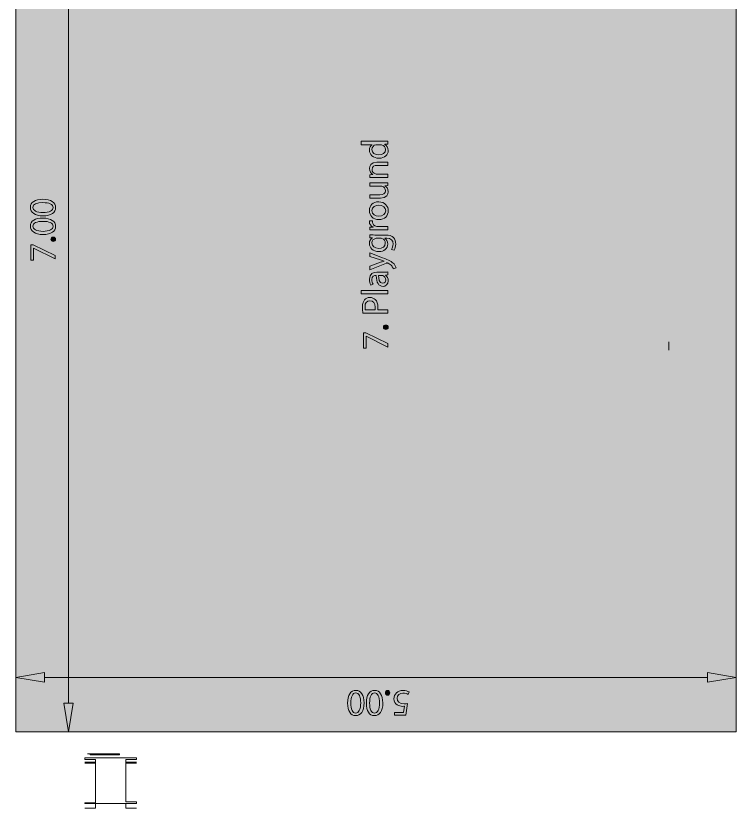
# Model space of a CAD drawing. Header units: centimetres. Extents: x -16.81 to -14.54, y 1.61 to 2.77.
# Drawn here: x -15.2953 to -15.119, y 1.9477 to 2.1417 of the extents above; entities that cross this region are included whole.
import ezdxf

# ---------------------------------------------------------------- set-up
doc = ezdxf.new("R2010")
doc.units = ezdxf.units.CM
doc.header["$MEASUREMENT"] = 0
doc.layers.get('0').update_dxf_attribs({"lineweight": 0})
for name, color, linetype, lineweight in [('0TEXT', 7, 'Continuous', 0), ('EXP BORDER', 7, 'Continuous', 0), ('EXP COTA', 7, 'Continuous', 0), ('EXP HATCH', 7, 'Continuous', 0)]:
    doc.layers.add(name, color=color, linetype=linetype, lineweight=lineweight)

# ---------------------------------------------------------------- blocks, each defined once
blk = doc.blocks.new('Block_61')
at = {"layer": 'EXP COTA', "true_color": 0x0000cc, "transparency": 33554687}
h = blk.add_hatch(color=172, dxfattribs=at)
h.dxf.hatch_style = 2
edge = h.paths.add_edge_path()
edge.add_spline(control_points=[(-15.28868, 2.09352), (-15.28713, 2.09352), (-15.28623, 2.094), (-15.28623, 2.09472), (-15.28623, 2.09555), (-15.2872, 2.09593), (-15.28871, 2.09593), (-15.2902, 2.09593), (-15.29116, 2.09558), (-15.29116, 2.09476), (-15.29116, 2.09403), (-15.2903, 2.09352), (-15.28868, 2.09352)], knot_values=[0, 0, 0, 0, 1, 1, 1, 2, 2, 2, 3, 3, 3, 4, 4, 4, 4], degree=3, periodic=0)
edge = h.paths.add_edge_path()
edge.add_spline(control_points=[(-15.28875, 2.09675), (-15.28672, 2.09675), (-15.28561, 2.096), (-15.28561, 2.09469), (-15.28561, 2.09352), (-15.28672, 2.09272), (-15.28868, 2.09269), (-15.29068, 2.09269), (-15.29178, 2.09358), (-15.29178, 2.09476), (-15.29178, 2.09603), (-15.29064, 2.09675), (-15.28875, 2.09675)], knot_values=[0, 0, 0, 0, 1, 1, 1, 2, 2, 2, 3, 3, 3, 4, 4, 4, 4], degree=3, periodic=0)
h = blk.add_hatch(color=172, dxfattribs=at)
h.dxf.hatch_style = 2
edge = h.paths.add_edge_path()
edge.add_spline(control_points=[(-15.28868, 2.0889), (-15.28713, 2.0889), (-15.28623, 2.08938), (-15.28623, 2.09014), (-15.28623, 2.09097), (-15.2872, 2.09135), (-15.28871, 2.09135), (-15.2902, 2.09135), (-15.29116, 2.09097), (-15.29116, 2.09014), (-15.29116, 2.08945), (-15.2903, 2.0889), (-15.28868, 2.0889)], knot_values=[0, 0, 0, 0, 1, 1, 1, 2, 2, 2, 3, 3, 3, 4, 4, 4, 4], degree=3, periodic=0)
edge = h.paths.add_edge_path()
edge.add_spline(control_points=[(-15.28875, 2.09214), (-15.28672, 2.09214), (-15.28561, 2.09138), (-15.28561, 2.09007), (-15.28561, 2.0889), (-15.28672, 2.08814), (-15.28868, 2.08811), (-15.29068, 2.08811), (-15.29178, 2.08897), (-15.29178, 2.09017), (-15.29178, 2.09145), (-15.29064, 2.09214), (-15.28875, 2.09214)], knot_values=[0, 0, 0, 0, 1, 1, 1, 2, 2, 2, 3, 3, 3, 4, 4, 4, 4], degree=3, periodic=0)
h = blk.add_hatch(color=172, dxfattribs=at)
h.dxf.hatch_style = 2
edge = h.paths.add_edge_path()
edge.add_spline(control_points=[(-15.2862, 2.08642), (-15.28654, 2.08642), (-15.28678, 2.08663), (-15.28678, 2.08694), (-15.28678, 2.08725), (-15.28654, 2.08749), (-15.2862, 2.08749), (-15.28585, 2.08749), (-15.28561, 2.08728), (-15.28561, 2.08694), (-15.28561, 2.08663), (-15.28585, 2.08642), (-15.2862, 2.08642)], knot_values=[0, 0, 0, 0, 1, 1, 1, 2, 2, 2, 3, 3, 3, 4, 4, 4, 4], degree=3, periodic=0)
h = blk.add_hatch(color=172, dxfattribs=at)
h.dxf.hatch_style = 2
edge = h.paths.add_edge_path()
edge.add_spline(control_points=[(-15.29168, 2.08559), (-15.29168, 2.08559), (-15.29113, 2.08559), (-15.29113, 2.08559), (-15.29113, 2.08559), (-15.28572, 2.08301), (-15.28572, 2.08301), (-15.28572, 2.08301), (-15.28572, 2.08215), (-15.28572, 2.08215), (-15.28572, 2.08215), (-15.29099, 2.08477), (-15.29099, 2.08477), (-15.29099, 2.08477), (-15.29099, 2.08184), (-15.29099, 2.08184), (-15.29099, 2.08184), (-15.29168, 2.08184), (-15.29168, 2.08184), (-15.29168, 2.08184), (-15.29168, 2.08559), (-15.29168, 2.08559)], knot_values=[0, 0, 0, 0, 1, 1, 1, 2, 2, 2, 3, 3, 3, 4, 4, 4, 5, 5, 5, 6, 6, 6, 7, 7, 7, 7], degree=3, periodic=0)
at = {"layer": 'EXP COTA'}
for points, knots in [([(-15.28875, 2.09675), (-15.28672, 2.09675), (-15.28561, 2.096), (-15.28561, 2.09469), (-15.28561, 2.09352), (-15.28672, 2.09272), (-15.28868, 2.09269), (-15.29068, 2.09269), (-15.29178, 2.09358), (-15.29178, 2.09476), (-15.29178, 2.09603), (-15.29064, 2.09675), (-15.28875, 2.09675)], [0, 0, 0, 0, 1, 1, 1, 2, 2, 2, 3, 3, 3, 4, 4, 4, 4]), ([(-15.28868, 2.09352), (-15.28713, 2.09352), (-15.28623, 2.094), (-15.28623, 2.09472), (-15.28623, 2.09555), (-15.2872, 2.09593), (-15.28871, 2.09593), (-15.2902, 2.09593), (-15.29116, 2.09558), (-15.29116, 2.09476), (-15.29116, 2.09403), (-15.2903, 2.09352), (-15.28868, 2.09352)], [0, 0, 0, 0, 1, 1, 1, 2, 2, 2, 3, 3, 3, 4, 4, 4, 4]), ([(-15.28875, 2.09214), (-15.28672, 2.09214), (-15.28561, 2.09138), (-15.28561, 2.09007), (-15.28561, 2.0889), (-15.28672, 2.08814), (-15.28868, 2.08811), (-15.29068, 2.08811), (-15.29178, 2.08897), (-15.29178, 2.09017), (-15.29178, 2.09145), (-15.29064, 2.09214), (-15.28875, 2.09214)], [0, 0, 0, 0, 1, 1, 1, 2, 2, 2, 3, 3, 3, 4, 4, 4, 4]), ([(-15.28868, 2.0889), (-15.28713, 2.0889), (-15.28623, 2.08938), (-15.28623, 2.09014), (-15.28623, 2.09097), (-15.2872, 2.09135), (-15.28871, 2.09135), (-15.2902, 2.09135), (-15.29116, 2.09097), (-15.29116, 2.09014), (-15.29116, 2.08945), (-15.2903, 2.0889), (-15.28868, 2.0889)], [0, 0, 0, 0, 1, 1, 1, 2, 2, 2, 3, 3, 3, 4, 4, 4, 4]), ([(-15.2862, 2.08642), (-15.28654, 2.08642), (-15.28678, 2.08663), (-15.28678, 2.08694), (-15.28678, 2.08725), (-15.28654, 2.08749), (-15.2862, 2.08749), (-15.28585, 2.08749), (-15.28561, 2.08728), (-15.28561, 2.08694), (-15.28561, 2.08663), (-15.28585, 2.08642), (-15.2862, 2.08642)], [0, 0, 0, 0, 1, 1, 1, 2, 2, 2, 3, 3, 3, 4, 4, 4, 4]), ([(-15.29168, 2.08559), (-15.29168, 2.08559), (-15.29113, 2.08559), (-15.29113, 2.08559), (-15.29113, 2.08559), (-15.28572, 2.08301), (-15.28572, 2.08301), (-15.28572, 2.08301), (-15.28572, 2.08215), (-15.28572, 2.08215), (-15.28572, 2.08215), (-15.29099, 2.08477), (-15.29099, 2.08477), (-15.29099, 2.08477), (-15.29099, 2.08184), (-15.29099, 2.08184), (-15.29099, 2.08184), (-15.29168, 2.08184), (-15.29168, 2.08184), (-15.29168, 2.08184), (-15.29168, 2.08559), (-15.29168, 2.08559)], [0, 0, 0, 0, 1, 1, 1, 2, 2, 2, 3, 3, 3, 4, 4, 4, 5, 5, 5, 6, 6, 6, 7, 7, 7, 7])]:
    blk.add_open_spline(points, degree=3, knots=knots, dxfattribs=at)
blk = doc.blocks.new('Block_60')
at = {"layer": 'EXP COTA'}
blk.add_blockref('Block_61', (0, 0), dxfattribs=at)
blk = doc.blocks.new('Block_59')
at = {"layer": 'EXP COTA', "true_color": 0x0000cc, "transparency": 33554687}
h = blk.add_hatch(color=172, dxfattribs=at)
h.dxf.hatch_style = 2
h.paths.add_polyline_path([(-15.28362, 1.97339), (-15.28127, 1.97339), (-15.28245, 1.96634)])
at = {"layer": 'EXP COTA', "color": 172, "lineweight": 0, "true_color": 0x0000cc}
for p, q in [((-15.28245, 1.97339), (-15.28245, 2.20623)), ((-15.29358, 1.96634), (-15.27539, 1.96634))]:
    blk.add_line(p, q, dxfattribs=at)
at = {"layer": 'EXP COTA'}
blk.add_lwpolyline([(-15.28362, 1.97339), (-15.28127, 1.97339), (-15.28245, 1.96634), (-15.28245, 1.96634)], close=True, dxfattribs=at)
blk.add_blockref('Block_60', (0, 0), dxfattribs=at)
blk = doc.blocks.new('Block_64')
at = {"layer": 'EXP COTA', "true_color": 0x0000cc, "transparency": 33554687}
h = blk.add_hatch(color=172, dxfattribs=at)
h.dxf.hatch_style = 2
edge = h.paths.add_edge_path()
edge.add_spline(control_points=[(-15.21089, 1.97342), (-15.21089, 1.97497), (-15.21137, 1.97587), (-15.21209, 1.97587), (-15.21292, 1.97587), (-15.21332, 1.9749), (-15.21332, 1.97339), (-15.21332, 1.9719), (-15.21294, 1.97094), (-15.21211, 1.97094), (-15.21141, 1.97094), (-15.21089, 1.9718), (-15.21089, 1.97342)], knot_values=[0, 0, 0, 0, 1, 1, 1, 2, 2, 2, 3, 3, 3, 4, 4, 4, 4], degree=3, periodic=0)
edge = h.paths.add_edge_path()
edge.add_spline(control_points=[(-15.21411, 1.97335), (-15.21411, 1.97538), (-15.21337, 1.97649), (-15.21204, 1.97649), (-15.21089, 1.97649), (-15.2101, 1.97538), (-15.21008, 1.97342), (-15.21008, 1.97142), (-15.21094, 1.97032), (-15.21215, 1.97032), (-15.2134, 1.97032), (-15.21411, 1.97146), (-15.21411, 1.97335)], knot_values=[0, 0, 0, 0, 1, 1, 1, 2, 2, 2, 3, 3, 3, 4, 4, 4, 4], degree=3, periodic=0)
h = blk.add_hatch(color=172, dxfattribs=at)
h.dxf.hatch_style = 2
edge = h.paths.add_edge_path()
edge.add_spline(control_points=[(-15.20629, 1.97342), (-15.20629, 1.97497), (-15.20675, 1.97587), (-15.2075, 1.97587), (-15.20832, 1.97587), (-15.20872, 1.9749), (-15.20872, 1.97339), (-15.20872, 1.9719), (-15.20834, 1.97094), (-15.20751, 1.97094), (-15.20681, 1.97094), (-15.20629, 1.9718), (-15.20629, 1.97342)], knot_values=[0, 0, 0, 0, 1, 1, 1, 2, 2, 2, 3, 3, 3, 4, 4, 4, 4], degree=3, periodic=0)
edge = h.paths.add_edge_path()
edge.add_spline(control_points=[(-15.20951, 1.97335), (-15.20951, 1.97538), (-15.20877, 1.97649), (-15.20744, 1.97649), (-15.20629, 1.97649), (-15.2055, 1.97538), (-15.20548, 1.97342), (-15.20548, 1.97142), (-15.20634, 1.97032), (-15.20755, 1.97032), (-15.2088, 1.97032), (-15.20951, 1.97146), (-15.20951, 1.97335)], knot_values=[0, 0, 0, 0, 1, 1, 1, 2, 2, 2, 3, 3, 3, 4, 4, 4, 4], degree=3, periodic=0)
h = blk.add_hatch(color=172, dxfattribs=at)
h.dxf.hatch_style = 2
edge = h.paths.add_edge_path()
edge.add_spline(control_points=[(-15.20377, 1.9759), (-15.20377, 1.97556), (-15.204, 1.97531), (-15.20431, 1.97531), (-15.20464, 1.97531), (-15.20486, 1.97556), (-15.20486, 1.9759), (-15.20486, 1.97624), (-15.20465, 1.97649), (-15.20431, 1.97649), (-15.20398, 1.97649), (-15.20377, 1.97624), (-15.20377, 1.9759)], knot_values=[0, 0, 0, 0, 1, 1, 1, 2, 2, 2, 3, 3, 3, 4, 4, 4, 4], degree=3, periodic=0)
h = blk.add_hatch(color=172, dxfattribs=at)
h.dxf.hatch_style = 2
edge = h.paths.add_edge_path()
edge.add_spline(control_points=[(-15.20266, 1.97111), (-15.20266, 1.97111), (-15.20038, 1.97111), (-15.20038, 1.97111), (-15.20038, 1.97111), (-15.20016, 1.97263), (-15.20016, 1.97263), (-15.2003, 1.97263), (-15.20042, 1.97259), (-15.20064, 1.97259), (-15.2011, 1.97259), (-15.20155, 1.9727), (-15.20193, 1.97294), (-15.2024, 1.97318), (-15.20278, 1.9737), (-15.20278, 1.97445), (-15.20278, 1.97562), (-15.20185, 1.97649), (-15.20055, 1.97649), (-15.19992, 1.97649), (-15.19937, 1.97631), (-15.19907, 1.97611), (-15.19907, 1.97611), (-15.19928, 1.97549), (-15.19928, 1.97549), (-15.19952, 1.97566), (-15.2, 1.97583), (-15.20055, 1.97583), (-15.20131, 1.97583), (-15.20197, 1.97535), (-15.20197, 1.97456), (-15.20195, 1.97376), (-15.20143, 1.97321), (-15.20024, 1.97321), (-15.19992, 1.97321), (-15.19964, 1.97325), (-15.19942, 1.97328), (-15.19942, 1.97328), (-15.19981, 1.97042), (-15.19981, 1.97042), (-15.19981, 1.97042), (-15.20266, 1.97042), (-15.20266, 1.97042), (-15.20266, 1.97042), (-15.20266, 1.97111), (-15.20266, 1.97111)], knot_values=[0, 0, 0, 0, 1, 1, 1, 2, 2, 2, 3, 3, 3, 4, 4, 4, 5, 5, 5, 6, 6, 6, 7, 7, 7, 8, 8, 8, 9, 9, 9, 10, 10, 10, 11, 11, 11, 12, 12, 12, 13, 13, 13, 14, 14, 14, 15, 15, 15, 15], degree=3, periodic=0)
at = {"layer": 'EXP COTA'}
for points, knots in [([(-15.21411, 1.97335), (-15.21411, 1.97538), (-15.21337, 1.97649), (-15.21204, 1.97649), (-15.21089, 1.97649), (-15.2101, 1.97538), (-15.21008, 1.97342), (-15.21008, 1.97142), (-15.21094, 1.97032), (-15.21215, 1.97032), (-15.2134, 1.97032), (-15.21411, 1.97146), (-15.21411, 1.97335)], [0, 0, 0, 0, 1, 1, 1, 2, 2, 2, 3, 3, 3, 4, 4, 4, 4]), ([(-15.21089, 1.97342), (-15.21089, 1.97497), (-15.21137, 1.97587), (-15.21209, 1.97587), (-15.21292, 1.97587), (-15.21332, 1.9749), (-15.21332, 1.97339), (-15.21332, 1.9719), (-15.21294, 1.97094), (-15.21211, 1.97094), (-15.21141, 1.97094), (-15.21089, 1.9718), (-15.21089, 1.97342)], [0, 0, 0, 0, 1, 1, 1, 2, 2, 2, 3, 3, 3, 4, 4, 4, 4]), ([(-15.20951, 1.97335), (-15.20951, 1.97538), (-15.20877, 1.97649), (-15.20744, 1.97649), (-15.20629, 1.97649), (-15.2055, 1.97538), (-15.20548, 1.97342), (-15.20548, 1.97142), (-15.20634, 1.97032), (-15.20755, 1.97032), (-15.2088, 1.97032), (-15.20951, 1.97146), (-15.20951, 1.97335)], [0, 0, 0, 0, 1, 1, 1, 2, 2, 2, 3, 3, 3, 4, 4, 4, 4]), ([(-15.20629, 1.97342), (-15.20629, 1.97497), (-15.20675, 1.97587), (-15.2075, 1.97587), (-15.20832, 1.97587), (-15.20872, 1.9749), (-15.20872, 1.97339), (-15.20872, 1.9719), (-15.20834, 1.97094), (-15.20751, 1.97094), (-15.20681, 1.97094), (-15.20629, 1.9718), (-15.20629, 1.97342)], [0, 0, 0, 0, 1, 1, 1, 2, 2, 2, 3, 3, 3, 4, 4, 4, 4]), ([(-15.20377, 1.9759), (-15.20377, 1.97556), (-15.204, 1.97531), (-15.20431, 1.97531), (-15.20464, 1.97531), (-15.20486, 1.97556), (-15.20486, 1.9759), (-15.20486, 1.97624), (-15.20465, 1.97649), (-15.20431, 1.97649), (-15.20398, 1.97649), (-15.20377, 1.97624), (-15.20377, 1.9759)], [0, 0, 0, 0, 1, 1, 1, 2, 2, 2, 3, 3, 3, 4, 4, 4, 4]), ([(-15.20266, 1.97111), (-15.20266, 1.97111), (-15.20038, 1.97111), (-15.20038, 1.97111), (-15.20038, 1.97111), (-15.20016, 1.97263), (-15.20016, 1.97263), (-15.2003, 1.97263), (-15.20042, 1.97259), (-15.20064, 1.97259), (-15.2011, 1.97259), (-15.20155, 1.9727), (-15.20193, 1.97294), (-15.2024, 1.97318), (-15.20278, 1.9737), (-15.20278, 1.97445), (-15.20278, 1.97562), (-15.20185, 1.97649), (-15.20055, 1.97649), (-15.19992, 1.97649), (-15.19937, 1.97631), (-15.19907, 1.97611), (-15.19907, 1.97611), (-15.19928, 1.97549), (-15.19928, 1.97549), (-15.19952, 1.97566), (-15.2, 1.97583), (-15.20055, 1.97583), (-15.20131, 1.97583), (-15.20197, 1.97535), (-15.20197, 1.97456), (-15.20195, 1.97376), (-15.20143, 1.97321), (-15.20024, 1.97321), (-15.19992, 1.97321), (-15.19964, 1.97325), (-15.19942, 1.97328), (-15.19942, 1.97328), (-15.19981, 1.97042), (-15.19981, 1.97042), (-15.19981, 1.97042), (-15.20266, 1.97042), (-15.20266, 1.97042), (-15.20266, 1.97042), (-15.20266, 1.97111), (-15.20266, 1.97111)], [0, 0, 0, 0, 1, 1, 1, 2, 2, 2, 3, 3, 3, 4, 4, 4, 5, 5, 5, 6, 6, 6, 7, 7, 7, 8, 8, 8, 9, 9, 9, 10, 10, 10, 11, 11, 11, 12, 12, 12, 13, 13, 13, 14, 14, 14, 15, 15, 15, 15])]:
    blk.add_open_spline(points, degree=3, knots=knots, dxfattribs=at)
blk = doc.blocks.new('Block_63')
at = {"layer": 'EXP COTA'}
blk.add_blockref('Block_64', (0, 0), dxfattribs=at)
blk = doc.blocks.new('Block_62')
at = {"layer": 'EXP COTA', "true_color": 0x0000cc, "transparency": 33554687}
h = blk.add_hatch(color=172, dxfattribs=at)
h.dxf.hatch_style = 2
h.paths.add_polyline_path([(-15.28829, 1.97849), (-15.28829, 1.98085), (-15.29535, 1.97967)])
h = blk.add_hatch(color=172, dxfattribs=at)
h.dxf.hatch_style = 2
h.paths.add_polyline_path([(-15.12601, 1.97849), (-15.12601, 1.98085), (-15.11896, 1.97967)])
at = {"layer": 'EXP COTA', "color": 172, "lineweight": 0, "true_color": 0x0000cc}
for p, q in [((-15.29535, 1.9681), (-15.29535, 1.98673)), ((-15.11896, 1.9681), (-15.11896, 1.98673)), ((-15.28829, 1.97967), (-15.12601, 1.97967))]:
    blk.add_line(p, q, dxfattribs=at)
at = {"layer": 'EXP COTA'}
for points in [[(-15.28829, 1.97849), (-15.28829, 1.98085), (-15.29535, 1.97967), (-15.29535, 1.97967)], [(-15.12601, 1.97849), (-15.12601, 1.98085), (-15.11896, 1.97967), (-15.11896, 1.97967)]]:
    blk.add_lwpolyline(points, close=True, dxfattribs=at)
blk.add_blockref('Block_63', (0, 0), dxfattribs=at)
blk = doc.blocks.new('Block_157')
at = {"layer": '0TEXT', "true_color": 0x333333, "transparency": 33554687}
h = blk.add_hatch(color=250, dxfattribs=at)
h.dxf.hatch_style = 2
edge = h.paths.add_edge_path()
edge.add_spline(control_points=[(-15.20688, 2.11012), (-15.20698, 2.11012), (-15.20712, 2.11012), (-15.20722, 2.11012), (-15.20774, 2.10998), (-15.20815, 2.10957), (-15.20815, 2.10895), (-15.20815, 2.10812), (-15.20743, 2.10761), (-15.20643, 2.10761), (-15.20553, 2.10761), (-15.20481, 2.10805), (-15.20481, 2.10892), (-15.20481, 2.10947), (-15.20515, 2.10995), (-15.20577, 2.11012), (-15.20588, 2.11012), (-15.20598, 2.11012), (-15.20612, 2.11012), (-15.20612, 2.11012), (-15.20688, 2.11012), (-15.20688, 2.11012)], knot_values=[0, 0, 0, 0, 1, 1, 1, 2, 2, 2, 3, 3, 3, 4, 4, 4, 5, 5, 5, 6, 6, 6, 7, 7, 7, 7], degree=3, periodic=0)
edge = h.paths.add_edge_path()
edge.add_spline(control_points=[(-15.21077, 2.11095), (-15.21077, 2.11095), (-15.20539, 2.11095), (-15.20539, 2.11095), (-15.20502, 2.11095), (-15.20457, 2.11095), (-15.20426, 2.11098), (-15.20426, 2.11098), (-15.20426, 2.11026), (-15.20426, 2.11026), (-15.20426, 2.11026), (-15.20502, 2.11022), (-15.20502, 2.11022), (-15.20502, 2.11022), (-15.20502, 2.11019), (-15.20502, 2.11019), (-15.20453, 2.10995), (-15.20415, 2.10943), (-15.20415, 2.10867), (-15.20415, 2.10764), (-15.20505, 2.10681), (-15.20639, 2.10681), (-15.20787, 2.10681), (-15.20877, 2.10771), (-15.20877, 2.10878), (-15.20877, 2.10947), (-15.20846, 2.10991), (-15.20812, 2.11012), (-15.20812, 2.11012), (-15.21077, 2.11012), (-15.21077, 2.11012), (-15.21077, 2.11012), (-15.21077, 2.11095), (-15.21077, 2.11095)], knot_values=[0, 0, 0, 0, 1, 1, 1, 2, 2, 2, 3, 3, 3, 4, 4, 4, 5, 5, 5, 6, 6, 6, 7, 7, 7, 8, 8, 8, 9, 9, 9, 10, 10, 10, 11, 11, 11, 11], degree=3, periodic=0)
h = blk.add_hatch(color=250, dxfattribs=at)
h.dxf.hatch_style = 2
edge = h.paths.add_edge_path()
edge.add_spline(control_points=[(-15.2075, 2.10209), (-15.20794, 2.10209), (-15.20832, 2.10206), (-15.2087, 2.10206), (-15.2087, 2.10206), (-15.2087, 2.10275), (-15.2087, 2.10275), (-15.2087, 2.10275), (-15.20794, 2.10282), (-15.20794, 2.10282), (-15.20839, 2.10306), (-15.20877, 2.10358), (-15.20877, 2.1043), (-15.20877, 2.10488), (-15.20843, 2.10585), (-15.20691, 2.10585), (-15.20691, 2.10585), (-15.20426, 2.10585), (-15.20426, 2.10585), (-15.20426, 2.10585), (-15.20426, 2.10506), (-15.20426, 2.10506), (-15.20426, 2.10506), (-15.20681, 2.10506), (-15.20681, 2.10506), (-15.20753, 2.10506), (-15.20812, 2.10478), (-15.20812, 2.10402), (-15.20812, 2.10351), (-15.20774, 2.10309), (-15.20729, 2.10296), (-15.20719, 2.10292), (-15.20705, 2.10289), (-15.20691, 2.10289), (-15.20691, 2.10289), (-15.20426, 2.10289), (-15.20426, 2.10289), (-15.20426, 2.10289), (-15.20426, 2.10209), (-15.20426, 2.10209), (-15.20426, 2.10209), (-15.2075, 2.10209), (-15.2075, 2.10209)], knot_values=[0, 0, 0, 0, 1, 1, 1, 2, 2, 2, 3, 3, 3, 4, 4, 4, 5, 5, 5, 6, 6, 6, 7, 7, 7, 8, 8, 8, 9, 9, 9, 10, 10, 10, 11, 11, 11, 12, 12, 12, 13, 13, 13, 14, 14, 14, 14], degree=3, periodic=0)
h = blk.add_hatch(color=250, dxfattribs=at)
h.dxf.hatch_style = 2
edge = h.paths.add_edge_path()
edge.add_spline(control_points=[(-15.20546, 2.10082), (-15.20502, 2.10082), (-15.2046, 2.10082), (-15.20426, 2.10082), (-15.20426, 2.10082), (-15.20426, 2.10013), (-15.20426, 2.10013), (-15.20426, 2.10013), (-15.20498, 2.10006), (-15.20498, 2.10006), (-15.20464, 2.09985), (-15.20415, 2.09937), (-15.20415, 2.09861), (-15.20415, 2.09793), (-15.20453, 2.09706), (-15.20608, 2.09706), (-15.20608, 2.09706), (-15.2087, 2.09706), (-15.2087, 2.09706), (-15.2087, 2.09706), (-15.2087, 2.09786), (-15.2087, 2.09786), (-15.2087, 2.09786), (-15.20622, 2.09786), (-15.20622, 2.09786), (-15.20539, 2.09786), (-15.20481, 2.09813), (-15.20481, 2.09886), (-15.20481, 2.09941), (-15.20519, 2.09979), (-15.20557, 2.09992), (-15.20567, 2.09999), (-15.20581, 2.09999), (-15.20598, 2.09999), (-15.20598, 2.09999), (-15.2087, 2.09999), (-15.2087, 2.09999), (-15.2087, 2.09999), (-15.2087, 2.10082), (-15.2087, 2.10082), (-15.2087, 2.10082), (-15.20546, 2.10082), (-15.20546, 2.10082)], knot_values=[0, 0, 0, 0, 1, 1, 1, 2, 2, 2, 3, 3, 3, 4, 4, 4, 5, 5, 5, 6, 6, 6, 7, 7, 7, 8, 8, 8, 9, 9, 9, 10, 10, 10, 11, 11, 11, 12, 12, 12, 13, 13, 13, 14, 14, 14, 14], degree=3, periodic=0)
h = blk.add_hatch(color=250, dxfattribs=at)
h.dxf.hatch_style = 2
edge = h.paths.add_edge_path()
edge.add_spline(control_points=[(-15.20646, 2.09262), (-15.2055, 2.09262), (-15.20477, 2.09317), (-15.20477, 2.09396), (-15.20477, 2.09472), (-15.2055, 2.09531), (-15.2065, 2.09531), (-15.20722, 2.09531), (-15.20818, 2.09493), (-15.20818, 2.094), (-15.20818, 2.09303), (-15.20729, 2.09262), (-15.20646, 2.09262)], knot_values=[0, 0, 0, 0, 1, 1, 1, 2, 2, 2, 3, 3, 3, 4, 4, 4, 4], degree=3, periodic=0)
edge = h.paths.add_edge_path()
edge.add_spline(control_points=[(-15.2065, 2.09613), (-15.20488, 2.09613), (-15.20415, 2.095), (-15.20415, 2.09393), (-15.20415, 2.09272), (-15.20505, 2.09179), (-15.20643, 2.09179), (-15.20791, 2.09179), (-15.20877, 2.09276), (-15.20877, 2.094), (-15.20877, 2.09527), (-15.20787, 2.09613), (-15.2065, 2.09613)], knot_values=[0, 0, 0, 0, 1, 1, 1, 2, 2, 2, 3, 3, 3, 4, 4, 4, 4], degree=3, periodic=0)
h = blk.add_hatch(color=250, dxfattribs=at)
h.dxf.hatch_style = 2
edge = h.paths.add_edge_path()
edge.add_spline(control_points=[(-15.20729, 2.08924), (-15.20784, 2.08924), (-15.20829, 2.08924), (-15.2087, 2.08924), (-15.2087, 2.08924), (-15.2087, 2.08993), (-15.2087, 2.08993), (-15.2087, 2.08993), (-15.20781, 2.08993), (-15.20781, 2.08993), (-15.20781, 2.08993), (-15.20781, 2.09), (-15.20781, 2.09), (-15.20843, 2.09021), (-15.20877, 2.09069), (-15.20877, 2.09121), (-15.20877, 2.09131), (-15.20877, 2.09138), (-15.20877, 2.09145), (-15.20877, 2.09145), (-15.20801, 2.09145), (-15.20801, 2.09145), (-15.20801, 2.09138), (-15.20801, 2.09128), (-15.20801, 2.09117), (-15.20801, 2.09062), (-15.2076, 2.09021), (-15.20698, 2.09007), (-15.20688, 2.09007), (-15.20677, 2.09007), (-15.20663, 2.09007), (-15.20663, 2.09007), (-15.20426, 2.09007), (-15.20426, 2.09007), (-15.20426, 2.09007), (-15.20426, 2.08924), (-15.20426, 2.08924), (-15.20426, 2.08924), (-15.20729, 2.08924), (-15.20729, 2.08924)], knot_values=[0, 0, 0, 0, 1, 1, 1, 2, 2, 2, 3, 3, 3, 4, 4, 4, 5, 5, 5, 6, 6, 6, 7, 7, 7, 8, 8, 8, 9, 9, 9, 10, 10, 10, 11, 11, 11, 12, 12, 12, 13, 13, 13, 13], degree=3, periodic=0)
h = blk.add_hatch(color=250, dxfattribs=at)
h.dxf.hatch_style = 2
edge = h.paths.add_edge_path()
edge.add_spline(control_points=[(-15.20694, 2.08725), (-15.20708, 2.08725), (-15.20719, 2.08721), (-15.20729, 2.08718), (-15.20777, 2.08704), (-15.20815, 2.08663), (-15.20815, 2.08607), (-15.20815, 2.08528), (-15.2075, 2.08473), (-15.2065, 2.08473), (-15.2056, 2.08473), (-15.20488, 2.08518), (-15.20488, 2.08604), (-15.20488, 2.08656), (-15.20519, 2.08697), (-15.2057, 2.08718), (-15.20584, 2.08721), (-15.20601, 2.08725), (-15.20615, 2.08725), (-15.20615, 2.08725), (-15.20694, 2.08725), (-15.20694, 2.08725)], knot_values=[0, 0, 0, 0, 1, 1, 1, 2, 2, 2, 3, 3, 3, 4, 4, 4, 5, 5, 5, 6, 6, 6, 7, 7, 7, 7], degree=3, periodic=0)
edge = h.paths.add_edge_path()
edge.add_spline(control_points=[(-15.2087, 2.08807), (-15.20836, 2.08804), (-15.20801, 2.088), (-15.20746, 2.088), (-15.20746, 2.088), (-15.20491, 2.088), (-15.20491, 2.088), (-15.20388, 2.088), (-15.20326, 2.08783), (-15.20288, 2.08738), (-15.20247, 2.08697), (-15.20233, 2.08635), (-15.20233, 2.0858), (-15.20233, 2.08525), (-15.20247, 2.08466), (-15.20271, 2.08432), (-15.20271, 2.08432), (-15.20333, 2.08449), (-15.20333, 2.08449), (-15.20315, 2.0848), (-15.20298, 2.08525), (-15.20298, 2.0858), (-15.20298, 2.08663), (-15.2034, 2.08725), (-15.20453, 2.08725), (-15.20453, 2.08725), (-15.20502, 2.08725), (-15.20502, 2.08725), (-15.20502, 2.08725), (-15.20502, 2.08721), (-15.20502, 2.08721), (-15.2046, 2.08697), (-15.20429, 2.08649), (-15.20429, 2.0858), (-15.20429, 2.0847), (-15.20522, 2.08394), (-15.20643, 2.08394), (-15.20794, 2.08394), (-15.20877, 2.0849), (-15.20877, 2.08594), (-15.20877, 2.08669), (-15.20839, 2.08711), (-15.20801, 2.08731), (-15.20801, 2.08731), (-15.2087, 2.08735), (-15.2087, 2.08735), (-15.2087, 2.08735), (-15.2087, 2.08807), (-15.2087, 2.08807)], knot_values=[0, 0, 0, 0, 1, 1, 1, 2, 2, 2, 3, 3, 3, 4, 4, 4, 5, 5, 5, 6, 6, 6, 7, 7, 7, 8, 8, 8, 9, 9, 9, 10, 10, 10, 11, 11, 11, 12, 12, 12, 13, 13, 13, 14, 14, 14, 15, 15, 15, 16, 16, 16, 16], degree=3, periodic=0)
h = blk.add_hatch(color=250, dxfattribs=at)
h.dxf.hatch_style = 2
edge = h.paths.add_edge_path()
edge.add_spline(control_points=[(-15.2087, 2.08036), (-15.2087, 2.08036), (-15.20608, 2.08132), (-15.20608, 2.08132), (-15.20577, 2.08142), (-15.20543, 2.08153), (-15.20515, 2.0816), (-15.20515, 2.0816), (-15.20515, 2.08163), (-15.20515, 2.08163), (-15.20543, 2.0817), (-15.20577, 2.0818), (-15.20608, 2.08191), (-15.20608, 2.08191), (-15.2087, 2.08277), (-15.2087, 2.08277), (-15.2087, 2.08277), (-15.2087, 2.08363), (-15.2087, 2.08363), (-15.2087, 2.08363), (-15.20553, 2.08242), (-15.20553, 2.08242), (-15.20402, 2.08187), (-15.20322, 2.08146), (-15.20274, 2.08091), (-15.2024, 2.08049), (-15.20226, 2.08011), (-15.20222, 2.07994), (-15.20222, 2.07994), (-15.20291, 2.07974), (-15.20291, 2.07974), (-15.20298, 2.07994), (-15.20312, 2.08018), (-15.20329, 2.08042), (-15.20346, 2.08063), (-15.20377, 2.08091), (-15.20419, 2.08111), (-15.20429, 2.08111), (-15.20436, 2.08118), (-15.20439, 2.08118), (-15.20443, 2.08118), (-15.2045, 2.08115), (-15.2046, 2.08111), (-15.2046, 2.08111), (-15.2087, 2.07946), (-15.2087, 2.07946), (-15.2087, 2.07946), (-15.2087, 2.08036), (-15.2087, 2.08036)], knot_values=[0, 0, 0, 0, 1, 1, 1, 2, 2, 2, 3, 3, 3, 4, 4, 4, 5, 5, 5, 6, 6, 6, 7, 7, 7, 8, 8, 8, 9, 9, 9, 10, 10, 10, 11, 11, 11, 12, 12, 12, 13, 13, 13, 14, 14, 14, 15, 15, 15, 16, 16, 16, 16], degree=3, periodic=0)
h = blk.add_hatch(color=250, dxfattribs=at)
h.dxf.hatch_style = 2
edge = h.paths.add_edge_path()
edge.add_spline(control_points=[(-15.20653, 2.07808), (-15.20653, 2.07722), (-15.20639, 2.07622), (-15.20553, 2.07622), (-15.20502, 2.07622), (-15.20474, 2.07657), (-15.20474, 2.07698), (-15.20474, 2.07756), (-15.20512, 2.07794), (-15.2055, 2.07808), (-15.20557, 2.07808), (-15.20567, 2.07808), (-15.20574, 2.07808), (-15.20574, 2.07808), (-15.20653, 2.07808), (-15.20653, 2.07808)], knot_values=[0, 0, 0, 0, 1, 1, 1, 2, 2, 2, 3, 3, 3, 4, 4, 4, 5, 5, 5, 5], degree=3, periodic=0)
edge = h.paths.add_edge_path()
edge.add_spline(control_points=[(-15.20426, 2.07822), (-15.20426, 2.07822), (-15.20481, 2.07815), (-15.20481, 2.07815), (-15.20446, 2.07787), (-15.20415, 2.07739), (-15.20415, 2.07677), (-15.20415, 2.07588), (-15.20477, 2.07543), (-15.20543, 2.07543), (-15.2065, 2.07543), (-15.20708, 2.07636), (-15.20708, 2.07808), (-15.20708, 2.07808), (-15.20715, 2.07808), (-15.20715, 2.07808), (-15.20753, 2.07808), (-15.20818, 2.07798), (-15.20818, 2.07708), (-15.20818, 2.07667), (-15.20805, 2.07622), (-15.20787, 2.07595), (-15.20787, 2.07595), (-15.20839, 2.07574), (-15.20839, 2.07574), (-15.20863, 2.07608), (-15.20877, 2.07663), (-15.20877, 2.07719), (-15.20877, 2.07856), (-15.20787, 2.07887), (-15.20698, 2.07887), (-15.20698, 2.07887), (-15.20533, 2.07887), (-15.20533, 2.07887), (-15.20495, 2.07887), (-15.20457, 2.07891), (-15.20426, 2.07898), (-15.20426, 2.07898), (-15.20426, 2.07822), (-15.20426, 2.07822)], knot_values=[0, 0, 0, 0, 1, 1, 1, 2, 2, 2, 3, 3, 3, 4, 4, 4, 5, 5, 5, 6, 6, 6, 7, 7, 7, 8, 8, 8, 9, 9, 9, 10, 10, 10, 11, 11, 11, 12, 12, 12, 13, 13, 13, 13], degree=3, periodic=0)
h = blk.add_hatch(color=250, dxfattribs=at)
h.dxf.hatch_style = 2
edge = h.paths.add_edge_path()
edge.add_spline(control_points=[(-15.21077, 2.07364), (-15.21077, 2.07364), (-15.21077, 2.07443), (-15.21077, 2.07443), (-15.21077, 2.07443), (-15.20426, 2.07443), (-15.20426, 2.07443), (-15.20426, 2.07443), (-15.20426, 2.07364), (-15.20426, 2.07364), (-15.20426, 2.07364), (-15.21077, 2.07364), (-15.21077, 2.07364)], knot_values=[0, 0, 0, 0, 1, 1, 1, 2, 2, 2, 3, 3, 3, 4, 4, 4, 4], degree=3, periodic=0)
h = blk.add_hatch(color=250, dxfattribs=at)
h.dxf.hatch_style = 2
edge = h.paths.add_edge_path()
edge.add_spline(control_points=[(-15.20739, 2.06968), (-15.20732, 2.06988), (-15.20732, 2.07009), (-15.20732, 2.07036), (-15.20732, 2.07133), (-15.20777, 2.07188), (-15.20863, 2.07188), (-15.20946, 2.07188), (-15.20984, 2.07133), (-15.20984, 2.07043), (-15.20984, 2.07009), (-15.2098, 2.06981), (-15.20977, 2.06968), (-15.20977, 2.06968), (-15.20739, 2.06968), (-15.20739, 2.06968)], knot_values=[0, 0, 0, 0, 1, 1, 1, 2, 2, 2, 3, 3, 3, 4, 4, 4, 5, 5, 5, 5], degree=3, periodic=0)
edge = h.paths.add_edge_path()
edge.add_spline(control_points=[(-15.21035, 2.06888), (-15.21042, 2.06926), (-15.21046, 2.06978), (-15.21046, 2.07043), (-15.21046, 2.07119), (-15.21029, 2.07178), (-15.20994, 2.07216), (-15.20967, 2.0725), (-15.20922, 2.07271), (-15.20867, 2.07271), (-15.20812, 2.07271), (-15.20767, 2.0725), (-15.20736, 2.07222), (-15.20691, 2.07181), (-15.20667, 2.07112), (-15.20667, 2.07033), (-15.20667, 2.07009), (-15.20667, 2.06988), (-15.20674, 2.06968), (-15.20674, 2.06968), (-15.20426, 2.06968), (-15.20426, 2.06968), (-15.20426, 2.06968), (-15.20426, 2.06888), (-15.20426, 2.06888), (-15.20426, 2.06888), (-15.21035, 2.06888), (-15.21035, 2.06888)], knot_values=[0, 0, 0, 0, 1, 1, 1, 2, 2, 2, 3, 3, 3, 4, 4, 4, 5, 5, 5, 6, 6, 6, 7, 7, 7, 8, 8, 8, 9, 9, 9, 9], degree=3, periodic=0)
h = blk.add_hatch(color=250, dxfattribs=at)
h.dxf.hatch_style = 2
edge = h.paths.add_edge_path()
edge.add_spline(control_points=[(-15.20474, 2.06489), (-15.20508, 2.06489), (-15.20533, 2.06513), (-15.20533, 2.06544), (-15.20533, 2.06575), (-15.20508, 2.06595), (-15.20474, 2.06595), (-15.20439, 2.06595), (-15.20415, 2.06575), (-15.20415, 2.0654), (-15.20415, 2.06509), (-15.20439, 2.06489), (-15.20474, 2.06489)], knot_values=[0, 0, 0, 0, 1, 1, 1, 2, 2, 2, 3, 3, 3, 4, 4, 4, 4], degree=3, periodic=0)
h = blk.add_hatch(color=250, dxfattribs=at)
h.dxf.hatch_style = 2
edge = h.paths.add_edge_path()
edge.add_spline(control_points=[(-15.21022, 2.06403), (-15.21022, 2.06403), (-15.20967, 2.06403), (-15.20967, 2.06403), (-15.20967, 2.06403), (-15.20426, 2.06144), (-15.20426, 2.06144), (-15.20426, 2.06144), (-15.20426, 2.06058), (-15.20426, 2.06058), (-15.20426, 2.06058), (-15.20953, 2.0632), (-15.20953, 2.0632), (-15.20953, 2.0632), (-15.20953, 2.06027), (-15.20953, 2.06027), (-15.20953, 2.06027), (-15.21022, 2.06027), (-15.21022, 2.06027), (-15.21022, 2.06027), (-15.21022, 2.06403), (-15.21022, 2.06403)], knot_values=[0, 0, 0, 0, 1, 1, 1, 2, 2, 2, 3, 3, 3, 4, 4, 4, 5, 5, 5, 6, 6, 6, 7, 7, 7, 7], degree=3, periodic=0)
at = {"layer": '0TEXT'}
for points, knots in [([(-15.21077, 2.11095), (-15.21077, 2.11095), (-15.20539, 2.11095), (-15.20539, 2.11095), (-15.20502, 2.11095), (-15.20457, 2.11095), (-15.20426, 2.11098), (-15.20426, 2.11098), (-15.20426, 2.11026), (-15.20426, 2.11026), (-15.20426, 2.11026), (-15.20502, 2.11022), (-15.20502, 2.11022), (-15.20502, 2.11022), (-15.20502, 2.11019), (-15.20502, 2.11019), (-15.20453, 2.10995), (-15.20415, 2.10943), (-15.20415, 2.10867), (-15.20415, 2.10764), (-15.20505, 2.10681), (-15.20639, 2.10681), (-15.20787, 2.10681), (-15.20877, 2.10771), (-15.20877, 2.10878), (-15.20877, 2.10947), (-15.20846, 2.10991), (-15.20812, 2.11012), (-15.20812, 2.11012), (-15.21077, 2.11012), (-15.21077, 2.11012), (-15.21077, 2.11012), (-15.21077, 2.11095), (-15.21077, 2.11095)], [0, 0, 0, 0, 1, 1, 1, 2, 2, 2, 3, 3, 3, 4, 4, 4, 5, 5, 5, 6, 6, 6, 7, 7, 7, 8, 8, 8, 9, 9, 9, 10, 10, 10, 11, 11, 11, 11]), ([(-15.20688, 2.11012), (-15.20698, 2.11012), (-15.20712, 2.11012), (-15.20722, 2.11012), (-15.20774, 2.10998), (-15.20815, 2.10957), (-15.20815, 2.10895), (-15.20815, 2.10812), (-15.20743, 2.10761), (-15.20643, 2.10761), (-15.20553, 2.10761), (-15.20481, 2.10805), (-15.20481, 2.10892), (-15.20481, 2.10947), (-15.20515, 2.10995), (-15.20577, 2.11012), (-15.20588, 2.11012), (-15.20598, 2.11012), (-15.20612, 2.11012), (-15.20612, 2.11012), (-15.20688, 2.11012), (-15.20688, 2.11012)], [0, 0, 0, 0, 1, 1, 1, 2, 2, 2, 3, 3, 3, 4, 4, 4, 5, 5, 5, 6, 6, 6, 7, 7, 7, 7]), ([(-15.2075, 2.10209), (-15.20794, 2.10209), (-15.20832, 2.10206), (-15.2087, 2.10206), (-15.2087, 2.10206), (-15.2087, 2.10275), (-15.2087, 2.10275), (-15.2087, 2.10275), (-15.20794, 2.10282), (-15.20794, 2.10282), (-15.20839, 2.10306), (-15.20877, 2.10358), (-15.20877, 2.1043), (-15.20877, 2.10488), (-15.20843, 2.10585), (-15.20691, 2.10585), (-15.20691, 2.10585), (-15.20426, 2.10585), (-15.20426, 2.10585), (-15.20426, 2.10585), (-15.20426, 2.10506), (-15.20426, 2.10506), (-15.20426, 2.10506), (-15.20681, 2.10506), (-15.20681, 2.10506), (-15.20753, 2.10506), (-15.20812, 2.10478), (-15.20812, 2.10402), (-15.20812, 2.10351), (-15.20774, 2.10309), (-15.20729, 2.10296), (-15.20719, 2.10292), (-15.20705, 2.10289), (-15.20691, 2.10289), (-15.20691, 2.10289), (-15.20426, 2.10289), (-15.20426, 2.10289), (-15.20426, 2.10289), (-15.20426, 2.10209), (-15.20426, 2.10209), (-15.20426, 2.10209), (-15.2075, 2.10209), (-15.2075, 2.10209)], [0, 0, 0, 0, 1, 1, 1, 2, 2, 2, 3, 3, 3, 4, 4, 4, 5, 5, 5, 6, 6, 6, 7, 7, 7, 8, 8, 8, 9, 9, 9, 10, 10, 10, 11, 11, 11, 12, 12, 12, 13, 13, 13, 14, 14, 14, 14]), ([(-15.20546, 2.10082), (-15.20502, 2.10082), (-15.2046, 2.10082), (-15.20426, 2.10082), (-15.20426, 2.10082), (-15.20426, 2.10013), (-15.20426, 2.10013), (-15.20426, 2.10013), (-15.20498, 2.10006), (-15.20498, 2.10006), (-15.20464, 2.09985), (-15.20415, 2.09937), (-15.20415, 2.09861), (-15.20415, 2.09793), (-15.20453, 2.09706), (-15.20608, 2.09706), (-15.20608, 2.09706), (-15.2087, 2.09706), (-15.2087, 2.09706), (-15.2087, 2.09706), (-15.2087, 2.09786), (-15.2087, 2.09786), (-15.2087, 2.09786), (-15.20622, 2.09786), (-15.20622, 2.09786), (-15.20539, 2.09786), (-15.20481, 2.09813), (-15.20481, 2.09886), (-15.20481, 2.09941), (-15.20519, 2.09979), (-15.20557, 2.09992), (-15.20567, 2.09999), (-15.20581, 2.09999), (-15.20598, 2.09999), (-15.20598, 2.09999), (-15.2087, 2.09999), (-15.2087, 2.09999), (-15.2087, 2.09999), (-15.2087, 2.10082), (-15.2087, 2.10082), (-15.2087, 2.10082), (-15.20546, 2.10082), (-15.20546, 2.10082)], [0, 0, 0, 0, 1, 1, 1, 2, 2, 2, 3, 3, 3, 4, 4, 4, 5, 5, 5, 6, 6, 6, 7, 7, 7, 8, 8, 8, 9, 9, 9, 10, 10, 10, 11, 11, 11, 12, 12, 12, 13, 13, 13, 14, 14, 14, 14]), ([(-15.2065, 2.09613), (-15.20488, 2.09613), (-15.20415, 2.095), (-15.20415, 2.09393), (-15.20415, 2.09272), (-15.20505, 2.09179), (-15.20643, 2.09179), (-15.20791, 2.09179), (-15.20877, 2.09276), (-15.20877, 2.094), (-15.20877, 2.09527), (-15.20787, 2.09613), (-15.2065, 2.09613)], [0, 0, 0, 0, 1, 1, 1, 2, 2, 2, 3, 3, 3, 4, 4, 4, 4]), ([(-15.20646, 2.09262), (-15.2055, 2.09262), (-15.20477, 2.09317), (-15.20477, 2.09396), (-15.20477, 2.09472), (-15.2055, 2.09531), (-15.2065, 2.09531), (-15.20722, 2.09531), (-15.20818, 2.09493), (-15.20818, 2.094), (-15.20818, 2.09303), (-15.20729, 2.09262), (-15.20646, 2.09262)], [0, 0, 0, 0, 1, 1, 1, 2, 2, 2, 3, 3, 3, 4, 4, 4, 4]), ([(-15.20729, 2.08924), (-15.20784, 2.08924), (-15.20829, 2.08924), (-15.2087, 2.08924), (-15.2087, 2.08924), (-15.2087, 2.08993), (-15.2087, 2.08993), (-15.2087, 2.08993), (-15.20781, 2.08993), (-15.20781, 2.08993), (-15.20781, 2.08993), (-15.20781, 2.09), (-15.20781, 2.09), (-15.20843, 2.09021), (-15.20877, 2.09069), (-15.20877, 2.09121), (-15.20877, 2.09131), (-15.20877, 2.09138), (-15.20877, 2.09145), (-15.20877, 2.09145), (-15.20801, 2.09145), (-15.20801, 2.09145), (-15.20801, 2.09138), (-15.20801, 2.09128), (-15.20801, 2.09117), (-15.20801, 2.09062), (-15.2076, 2.09021), (-15.20698, 2.09007), (-15.20688, 2.09007), (-15.20677, 2.09007), (-15.20663, 2.09007), (-15.20663, 2.09007), (-15.20426, 2.09007), (-15.20426, 2.09007), (-15.20426, 2.09007), (-15.20426, 2.08924), (-15.20426, 2.08924), (-15.20426, 2.08924), (-15.20729, 2.08924), (-15.20729, 2.08924)], [0, 0, 0, 0, 1, 1, 1, 2, 2, 2, 3, 3, 3, 4, 4, 4, 5, 5, 5, 6, 6, 6, 7, 7, 7, 8, 8, 8, 9, 9, 9, 10, 10, 10, 11, 11, 11, 12, 12, 12, 13, 13, 13, 13]), ([(-15.2087, 2.08807), (-15.20836, 2.08804), (-15.20801, 2.088), (-15.20746, 2.088), (-15.20746, 2.088), (-15.20491, 2.088), (-15.20491, 2.088), (-15.20388, 2.088), (-15.20326, 2.08783), (-15.20288, 2.08738), (-15.20247, 2.08697), (-15.20233, 2.08635), (-15.20233, 2.0858), (-15.20233, 2.08525), (-15.20247, 2.08466), (-15.20271, 2.08432), (-15.20271, 2.08432), (-15.20333, 2.08449), (-15.20333, 2.08449), (-15.20315, 2.0848), (-15.20298, 2.08525), (-15.20298, 2.0858), (-15.20298, 2.08663), (-15.2034, 2.08725), (-15.20453, 2.08725), (-15.20453, 2.08725), (-15.20502, 2.08725), (-15.20502, 2.08725), (-15.20502, 2.08725), (-15.20502, 2.08721), (-15.20502, 2.08721), (-15.2046, 2.08697), (-15.20429, 2.08649), (-15.20429, 2.0858), (-15.20429, 2.0847), (-15.20522, 2.08394), (-15.20643, 2.08394), (-15.20794, 2.08394), (-15.20877, 2.0849), (-15.20877, 2.08594), (-15.20877, 2.08669), (-15.20839, 2.08711), (-15.20801, 2.08731), (-15.20801, 2.08731), (-15.2087, 2.08735), (-15.2087, 2.08735), (-15.2087, 2.08735), (-15.2087, 2.08807), (-15.2087, 2.08807)], [0, 0, 0, 0, 1, 1, 1, 2, 2, 2, 3, 3, 3, 4, 4, 4, 5, 5, 5, 6, 6, 6, 7, 7, 7, 8, 8, 8, 9, 9, 9, 10, 10, 10, 11, 11, 11, 12, 12, 12, 13, 13, 13, 14, 14, 14, 15, 15, 15, 16, 16, 16, 16]), ([(-15.20694, 2.08725), (-15.20708, 2.08725), (-15.20719, 2.08721), (-15.20729, 2.08718), (-15.20777, 2.08704), (-15.20815, 2.08663), (-15.20815, 2.08607), (-15.20815, 2.08528), (-15.2075, 2.08473), (-15.2065, 2.08473), (-15.2056, 2.08473), (-15.20488, 2.08518), (-15.20488, 2.08604), (-15.20488, 2.08656), (-15.20519, 2.08697), (-15.2057, 2.08718), (-15.20584, 2.08721), (-15.20601, 2.08725), (-15.20615, 2.08725), (-15.20615, 2.08725), (-15.20694, 2.08725), (-15.20694, 2.08725)], [0, 0, 0, 0, 1, 1, 1, 2, 2, 2, 3, 3, 3, 4, 4, 4, 5, 5, 5, 6, 6, 6, 7, 7, 7, 7]), ([(-15.2087, 2.08036), (-15.2087, 2.08036), (-15.20608, 2.08132), (-15.20608, 2.08132), (-15.20577, 2.08142), (-15.20543, 2.08153), (-15.20515, 2.0816), (-15.20515, 2.0816), (-15.20515, 2.08163), (-15.20515, 2.08163), (-15.20543, 2.0817), (-15.20577, 2.0818), (-15.20608, 2.08191), (-15.20608, 2.08191), (-15.2087, 2.08277), (-15.2087, 2.08277), (-15.2087, 2.08277), (-15.2087, 2.08363), (-15.2087, 2.08363), (-15.2087, 2.08363), (-15.20553, 2.08242), (-15.20553, 2.08242), (-15.20402, 2.08187), (-15.20322, 2.08146), (-15.20274, 2.08091), (-15.2024, 2.08049), (-15.20226, 2.08011), (-15.20222, 2.07994), (-15.20222, 2.07994), (-15.20291, 2.07974), (-15.20291, 2.07974), (-15.20298, 2.07994), (-15.20312, 2.08018), (-15.20329, 2.08042), (-15.20346, 2.08063), (-15.20377, 2.08091), (-15.20419, 2.08111), (-15.20429, 2.08111), (-15.20436, 2.08118), (-15.20439, 2.08118), (-15.20443, 2.08118), (-15.2045, 2.08115), (-15.2046, 2.08111), (-15.2046, 2.08111), (-15.2087, 2.07946), (-15.2087, 2.07946), (-15.2087, 2.07946), (-15.2087, 2.08036), (-15.2087, 2.08036)], [0, 0, 0, 0, 1, 1, 1, 2, 2, 2, 3, 3, 3, 4, 4, 4, 5, 5, 5, 6, 6, 6, 7, 7, 7, 8, 8, 8, 9, 9, 9, 10, 10, 10, 11, 11, 11, 12, 12, 12, 13, 13, 13, 14, 14, 14, 15, 15, 15, 16, 16, 16, 16]), ([(-15.20426, 2.07822), (-15.20426, 2.07822), (-15.20481, 2.07815), (-15.20481, 2.07815), (-15.20446, 2.07787), (-15.20415, 2.07739), (-15.20415, 2.07677), (-15.20415, 2.07588), (-15.20477, 2.07543), (-15.20543, 2.07543), (-15.2065, 2.07543), (-15.20708, 2.07636), (-15.20708, 2.07808), (-15.20708, 2.07808), (-15.20715, 2.07808), (-15.20715, 2.07808), (-15.20753, 2.07808), (-15.20818, 2.07798), (-15.20818, 2.07708), (-15.20818, 2.07667), (-15.20805, 2.07622), (-15.20787, 2.07595), (-15.20787, 2.07595), (-15.20839, 2.07574), (-15.20839, 2.07574), (-15.20863, 2.07608), (-15.20877, 2.07663), (-15.20877, 2.07719), (-15.20877, 2.07856), (-15.20787, 2.07887), (-15.20698, 2.07887), (-15.20698, 2.07887), (-15.20533, 2.07887), (-15.20533, 2.07887), (-15.20495, 2.07887), (-15.20457, 2.07891), (-15.20426, 2.07898), (-15.20426, 2.07898), (-15.20426, 2.07822), (-15.20426, 2.07822)], [0, 0, 0, 0, 1, 1, 1, 2, 2, 2, 3, 3, 3, 4, 4, 4, 5, 5, 5, 6, 6, 6, 7, 7, 7, 8, 8, 8, 9, 9, 9, 10, 10, 10, 11, 11, 11, 12, 12, 12, 13, 13, 13, 13]), ([(-15.20653, 2.07808), (-15.20653, 2.07722), (-15.20639, 2.07622), (-15.20553, 2.07622), (-15.20502, 2.07622), (-15.20474, 2.07657), (-15.20474, 2.07698), (-15.20474, 2.07756), (-15.20512, 2.07794), (-15.2055, 2.07808), (-15.20557, 2.07808), (-15.20567, 2.07808), (-15.20574, 2.07808), (-15.20574, 2.07808), (-15.20653, 2.07808), (-15.20653, 2.07808)], [0, 0, 0, 0, 1, 1, 1, 2, 2, 2, 3, 3, 3, 4, 4, 4, 5, 5, 5, 5]), ([(-15.21077, 2.07364), (-15.21077, 2.07364), (-15.21077, 2.07443), (-15.21077, 2.07443), (-15.21077, 2.07443), (-15.20426, 2.07443), (-15.20426, 2.07443), (-15.20426, 2.07443), (-15.20426, 2.07364), (-15.20426, 2.07364), (-15.20426, 2.07364), (-15.21077, 2.07364), (-15.21077, 2.07364)], [0, 0, 0, 0, 1, 1, 1, 2, 2, 2, 3, 3, 3, 4, 4, 4, 4]), ([(-15.21035, 2.06888), (-15.21042, 2.06926), (-15.21046, 2.06978), (-15.21046, 2.07043), (-15.21046, 2.07119), (-15.21029, 2.07178), (-15.20994, 2.07216), (-15.20967, 2.0725), (-15.20922, 2.07271), (-15.20867, 2.07271), (-15.20812, 2.07271), (-15.20767, 2.0725), (-15.20736, 2.07222), (-15.20691, 2.07181), (-15.20667, 2.07112), (-15.20667, 2.07033), (-15.20667, 2.07009), (-15.20667, 2.06988), (-15.20674, 2.06968), (-15.20674, 2.06968), (-15.20426, 2.06968), (-15.20426, 2.06968), (-15.20426, 2.06968), (-15.20426, 2.06888), (-15.20426, 2.06888), (-15.20426, 2.06888), (-15.21035, 2.06888), (-15.21035, 2.06888)], [0, 0, 0, 0, 1, 1, 1, 2, 2, 2, 3, 3, 3, 4, 4, 4, 5, 5, 5, 6, 6, 6, 7, 7, 7, 8, 8, 8, 9, 9, 9, 9]), ([(-15.20739, 2.06968), (-15.20732, 2.06988), (-15.20732, 2.07009), (-15.20732, 2.07036), (-15.20732, 2.07133), (-15.20777, 2.07188), (-15.20863, 2.07188), (-15.20946, 2.07188), (-15.20984, 2.07133), (-15.20984, 2.07043), (-15.20984, 2.07009), (-15.2098, 2.06981), (-15.20977, 2.06968), (-15.20977, 2.06968), (-15.20739, 2.06968), (-15.20739, 2.06968)], [0, 0, 0, 0, 1, 1, 1, 2, 2, 2, 3, 3, 3, 4, 4, 4, 5, 5, 5, 5]), ([(-15.20474, 2.06489), (-15.20508, 2.06489), (-15.20533, 2.06513), (-15.20533, 2.06544), (-15.20533, 2.06575), (-15.20508, 2.06595), (-15.20474, 2.06595), (-15.20439, 2.06595), (-15.20415, 2.06575), (-15.20415, 2.0654), (-15.20415, 2.06509), (-15.20439, 2.06489), (-15.20474, 2.06489)], [0, 0, 0, 0, 1, 1, 1, 2, 2, 2, 3, 3, 3, 4, 4, 4, 4]), ([(-15.21022, 2.06403), (-15.21022, 2.06403), (-15.20967, 2.06403), (-15.20967, 2.06403), (-15.20967, 2.06403), (-15.20426, 2.06144), (-15.20426, 2.06144), (-15.20426, 2.06144), (-15.20426, 2.06058), (-15.20426, 2.06058), (-15.20426, 2.06058), (-15.20953, 2.0632), (-15.20953, 2.0632), (-15.20953, 2.0632), (-15.20953, 2.06027), (-15.20953, 2.06027), (-15.20953, 2.06027), (-15.21022, 2.06027), (-15.21022, 2.06027), (-15.21022, 2.06027), (-15.21022, 2.06403), (-15.21022, 2.06403)], [0, 0, 0, 0, 1, 1, 1, 2, 2, 2, 3, 3, 3, 4, 4, 4, 5, 5, 5, 6, 6, 6, 7, 7, 7, 7])]:
    blk.add_open_spline(points, degree=3, knots=knots, dxfattribs=at)
blk = doc.blocks.new('Block_156')
at = {"layer": '0TEXT'}
blk.add_blockref('Block_157', (0, 0), dxfattribs=at)

msp = doc.modelspace()

# ---------------------------------------------------------------- hatches: boundary and pattern name
at = {"layer": 'EXP HATCH', "true_color": 0x999b37, "transparency": 33554534}
msp.add_hatch(color=55, dxfattribs=at).paths.add_polyline_path([(-15.29535, 1.96634), (-15.11896, 1.96634), (-15.11896, 2.21328), (-15.29535, 2.21328)])

# ---------------------------------------------------------------- linework, layer by layer
at = {"color": 18, "lineweight": 0, "true_color": 0x000000}
for p, q in [((-15.13541, 2.06188), (-15.13541, 2.05977)), ((-15.26579, 1.96002), (-15.27846, 1.96002)), ((-15.27846, 1.96002), (-15.27846, 1.95979)), ((-15.27846, 1.95979), (-15.27846, 1.95957)), ((-15.27846, 1.95957), (-15.27582, 1.95957)), ((-15.27778, 1.96097), (-15.2777, 1.96097)), ((-15.2777, 1.96097), (-15.27714, 1.96097)), ((-15.27714, 1.96097), (-15.27714, 1.96075)), ((-15.27714, 1.96097), (-15.26999, 1.96097)), ((-15.26999, 1.96075), (-15.27714, 1.96075)), ((-15.27582, 1.95957), (-15.27582, 1.95935)), ((-15.26999, 1.96097), (-15.26999, 1.96075)), ((-15.26843, 1.95957), (-15.26579, 1.95957)), ((-15.26843, 1.95936), (-15.26843, 1.95957)), ((-15.26579, 1.95981), (-15.26579, 1.96002)), ((-15.26579, 1.95957), (-15.26579, 1.95981)), ((-15.27582, 1.95892), (-15.27846, 1.95892)), ((-15.27846, 1.95871), (-15.27582, 1.95871)), ((-15.27582, 1.95935), (-15.27582, 1.94897)), ((-15.27582, 1.95871), (-15.27582, 1.94897)), ((-15.26843, 1.94921), (-15.26843, 1.95936)), ((-15.26579, 1.95892), (-15.26843, 1.95892)), ((-15.26579, 1.95871), (-15.26843, 1.95871)), ((-15.27846, 1.94897), (-15.27846, 1.94876)), ((-15.27582, 1.94897), (-15.27846, 1.94897)), ((-15.27846, 1.94876), (-15.26579, 1.94876)), ((-15.27582, 1.94876), (-15.27582, 1.94766)), ((-15.26579, 1.94921), (-15.26843, 1.94921)), ((-15.26843, 1.94876), (-15.26843, 1.94766)), ((-15.26579, 1.94876), (-15.26579, 1.94921)), ((-15.27582, 1.94766), (-15.27846, 1.94766)), ((-15.26843, 1.94766), (-15.26579, 1.94766))]:
    msp.add_line(p, q, dxfattribs=at)
at = {"layer": 'EXP BORDER', "color": 253, "lineweight": 0, "true_color": 0xadadad}
msp.add_lwpolyline([(-15.29535, 1.96634), (-15.29535, 2.21328), (-15.11896, 2.21328), (-15.11896, 1.96634)], close=True, dxfattribs=at)
at = {"layer": 'EXP HATCH'}
msp.add_lwpolyline([(-15.29535, 1.96634), (-15.11896, 1.96634), (-15.11896, 2.21328), (-15.29535, 2.21328)], close=True, dxfattribs=at)

# ---------------------------------------------------------------- block references
at = {"layer": '0TEXT'}
msp.add_blockref('Block_156', (0, 0), dxfattribs=at)
at = {"layer": 'EXP COTA'}
for name in ['Block_59', 'Block_62']:
    msp.add_blockref(name, (0, 0), dxfattribs=at)

doc.saveas('drawing.dxf')
